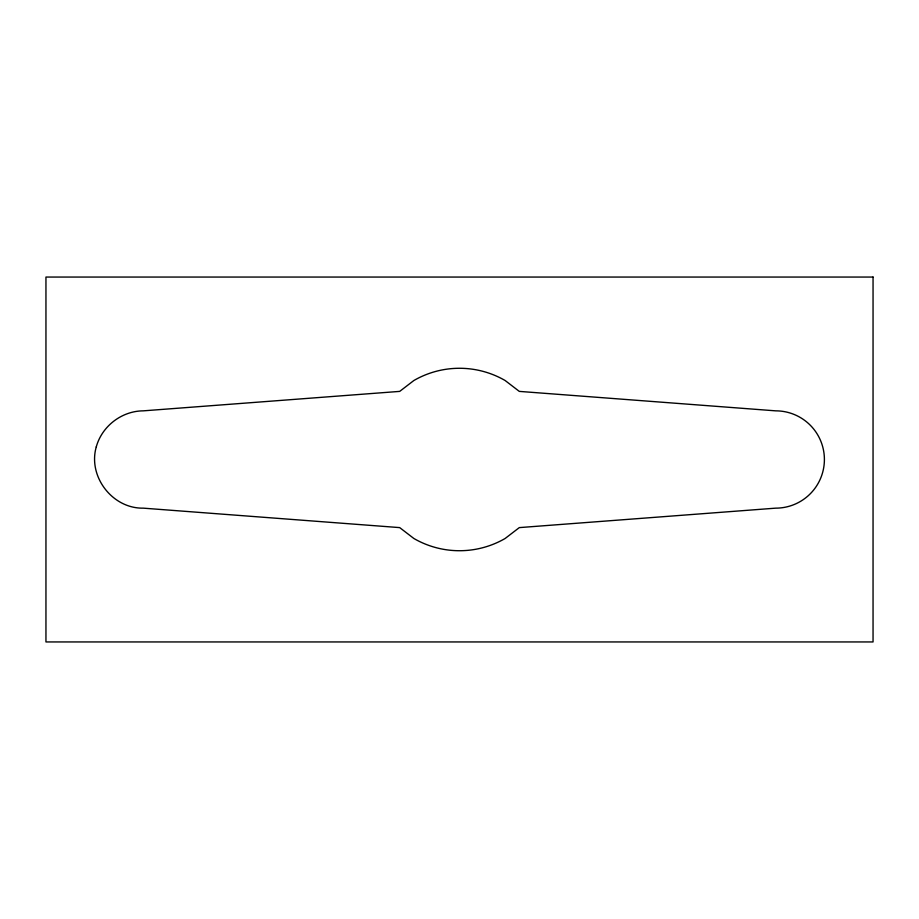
<?xml version="1.0" encoding="UTF-8"?>
<svg xmlns="http://www.w3.org/2000/svg" width="919" height="919" viewBox="0 0 919 919"><rect width="100%" height="100%" fill="white"/><g stroke="black" fill="none" stroke-linecap="round" stroke-linejoin="round"><path stroke-width="1.38" d="M96.265 446.91C87.73 476.524 112.44 508.724 143.261 508.15L399.696 527.609L413.883 538.5A91.222 91.222 0 0 0 505.117 538.5L519.304 527.609L775.739 508.15A48.65 48.65 0 0 0 824.4 459.5A48.65 48.65 0 0 0 775.739 410.85L519.304 391.391L505.117 380.5A91.222 91.222 0 0 0 413.883 380.5L399.696 391.391L143.261 410.85C121.745 410.965 101.94 426.163 96.265 446.91M873.05 277.056L45.95 277.056L45.95 641.944L873.05 641.944L873.05 277.056"/></g></svg>
